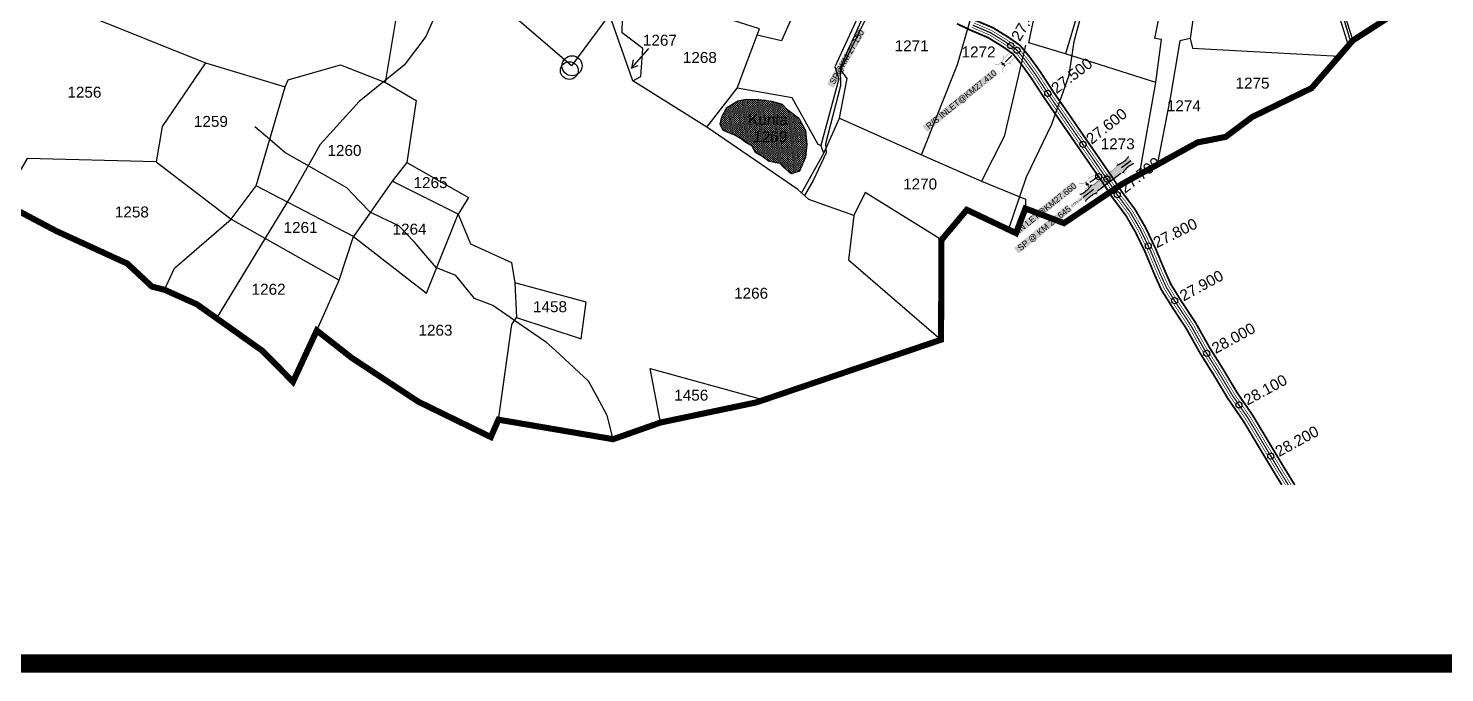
# Model space of a CAD drawing. Header units: inches. Extents: x 192867 to 224088, y 1602358 to 1617481.
# Drawn here: x 196068 to 198398, y 1604060 to 1605119 of the extents above; entities that cross this region are included whole.
import ezdxf
from ezdxf.enums import TextEntityAlignment as Align

# ---------------------------------------------------------------- set-up
doc = ezdxf.new("R2010")
doc.units = ezdxf.units.IN
doc.header["$LTSCALE"] = 15
doc.header["$MEASUREMENT"] = 0
doc.header["$PDMODE"] = 32
doc.header["$PDSIZE"] = 10
doc.linetypes.add('HIDDEN2', pattern=[0.1875, 0.125, -0.0625])
for name, color, linetype in [('BOUNDRY STONES', 240, 'Continuous'), ('CANAL1', 7, 'Continuous'), ('CSMark', 72, 'Continuous'), ('PLOTS', 7, 'Continuous'), ('PLOTS NO', 7, 'Continuous'), ('ROADS', 1, 'Continuous'), ('STREAMS', 4, 'Continuous'), ('STRUCTURE', 5, 'Continuous'), ('text2', 7, 'Continuous'), ('VILLAGE BOUNDRY', 5, 'Continuous'), ('wells', 7, 'Continuous')]:
    doc.layers.add(name, color=color, linetype=linetype)
doc.styles.get("Standard").update_dxf_attribs({"font": 'arial.ttf'})
doc.dimstyles.get("Standard").update_dxf_attribs({"dimtxt": 0.18, "dimasz": 0.18, "dimexe": 0.18, "dimexo": 0.0625, "dimgap": 0.09, "dimtad": 0, "dimtih": 1, "dimtoh": 1, "dimdec": 4, "dimzin": 0, "dimdsep": 46, "dimtxsty": 'Standard', "dimcen": 0.09, "dimadec": 0, "dimazin": 0, "dimtfac": 1, "dimtdec": 4, "dimtofl": 0, "dimtmove": 0, "dimatfit": 3, "dimfxl": 1, "dimtolj": 1, "dimtzin": 0, "dimarcsym": 0})

# ---------------------------------------------------------------- blocks, each defined once
blk = doc.blocks.new('SP')
at = {"layer": 'STRUCTURE'}
h = blk.add_hatch(dxfattribs=at)
h.set_pattern_fill('DASH', color=256, scale=8, style=0)
edge = h.paths.add_edge_path()
edge.add_spline(control_points=[(769825.7, 1706742.1), (769825.3, 1706741.8), (769823.8, 1706740.8), (769820.9, 1706740.3), (769817, 1706739.7), (769811.4, 1706738.9), (769804, 1706739.7), (769798.4, 1706741), (769795.6, 1706741.6)], knot_values=[0, 0, 0, 0, 1.613557, 5.24513, 8.624976, 13.470124, 22.190216, 30.746377, 30.746377, 30.746377, 30.746377], degree=3, periodic=0)
edge.add_line((769795.6, 1706741.6), (769792.6, 1706739.6))
edge.add_line((769792.6, 1706739.6), (769732.6, 1706739.6))
edge.add_line((769732.6, 1706739.6), (769729.6, 1706741.6))
edge.add_spline(control_points=[(769729.6, 1706741.6), (769726.9, 1706740.9), (769721.3, 1706739.5), (769713.9, 1706738.5), (769708.3, 1706739.1), (769704.4, 1706739.6), (769701.5, 1706740), (769700, 1706741), (769699.5, 1706741.3)], knot_values=[0, 0, 0, 0, 8.556161, 17.276253, 22.121402, 25.501247, 29.13282, 30.746377, 30.746377, 30.746377, 30.746377], degree=3, periodic=0)
edge.add_line((769699.5, 1706741.3), (769699.5, 1706722.1))
edge.add_spline(control_points=[(769699.5, 1706722.1), (769700, 1706722.4), (769701.4, 1706723.4), (769704.3, 1706724), (769708.2, 1706724.5), (769713.8, 1706725.3), (769721.2, 1706724.5), (769726.8, 1706723.3), (769729.6, 1706722.6)], knot_values=[0, 0, 0, 0, 1.613557, 5.24513, 8.624976, 13.470124, 22.190216, 30.746377, 30.746377, 30.746377, 30.746377], degree=3, periodic=0)
edge.add_line((769729.6, 1706722.6), (769732.6, 1706724.6))
edge.add_line((769732.6, 1706724.6), (769792.6, 1706724.6))
edge.add_line((769792.6, 1706724.6), (769795.6, 1706722.6))
edge.add_spline(control_points=[(769795.6, 1706722.6), (769798.4, 1706723.3), (769803.9, 1706724.8), (769811.3, 1706725.8), (769817, 1706725.1), (769820.9, 1706724.7), (769823.8, 1706724.2), (769825.2, 1706723.3), (769825.7, 1706723)], knot_values=[0, 0, 0, 0, 8.556161, 17.276253, 22.121402, 25.501247, 29.13282, 30.746377, 30.746377, 30.746377, 30.746377], degree=3, periodic=0)
edge.add_line((769825.7, 1706723), (769825.7, 1706742.1))
h.paths.add_polyline_path([(769764.2, 1706732.1, -1), (769761.1, 1706732.1, -1)], flags=0)
h.paths.add_polyline_path([(769761.1, 1706732.1, 1), (769764.2, 1706732.1, 1)], flags=16)
at = {"layer": 'STRUCTURE', "const_width": 0.628}
for points in [[(769726.6, 1706747.6), (769726.6, 1706743.6), (769732.6, 1706739.6), (769792.6, 1706739.6), (769798.6, 1706743.6), (769798.6, 1706747.6)], [(769726.6, 1706716.6), (769726.6, 1706720.6), (769732.6, 1706724.6), (769792.6, 1706724.6), (769798.6, 1706720.6), (769798.6, 1706716.6)]]:
    blk.add_lwpolyline(points, dxfattribs=at)
at = {"layer": 'STRUCTURE', "color": 3}
blk.add_lwpolyline([(769732.6, 1706724.6), (769792.6, 1706724.6)], dxfattribs=at)
blk.add_lwpolyline([(769732.6, 1706724.6), (769792.6, 1706724.6)], dxfattribs=at)
at = {"layer": 'STRUCTURE', "color": 0}
blk.add_circle((769762.6, 1706732.1), 1.55, dxfattribs=at)
at = {"layer": 'STRUCTURE'}
for points in [[(769699.5, 1706741.3), (769700.9, 1706740.5), (769704.4, 1706739.6), (769707.8, 1706739.2), (769712.6, 1706738.8), (769721.3, 1706739.7), (769729.6, 1706741.6)], [(769699.5, 1706722.1), (769700.9, 1706723), (769704.4, 1706724), (769707.7, 1706724.5), (769712.5, 1706725), (769721.2, 1706724.4), (769729.6, 1706722.6)], [(769825.7, 1706742.1), (769824.3, 1706741.3), (769820.8, 1706740.3), (769817.5, 1706739.8), (769812.7, 1706739.2), (769804, 1706739.9), (769795.6, 1706741.6)], [(769825.7, 1706723), (769824.3, 1706723.8), (769820.8, 1706724.7), (769817.4, 1706725.1), (769812.6, 1706725.5), (769803.9, 1706724.6), (769795.6, 1706722.6)]]:
    blk.add_spline(points, degree=3, dxfattribs=at)
at = {"layer": 'STRUCTURE', "color": 0}
blk.add_text('STREAM', height=5, dxfattribs=at).set_placement((769684.3, 1706732.1), align=Align.MIDDLE_CENTER)
for points in [[(769727.4, 1706732.1), (769700.8, 1706732.1)], [(769824.4, 1706732.1), (769800.5, 1706732.1)]]:
    blk.add_leader(points, dimstyle='Standard', override={"dimasz": 10, "dimgap": 0.09, "dimtad": 0}, dxfattribs=at)
blk = doc.blocks.new('OT')
at = {"layer": 'STRUCTURE', "color": 190}
for points, const_width in [([(769751.4, 1706595.8), (769729.4, 1706595.8)], 0.5), ([(769751.4, 1706579), (769729.4, 1706579)], 0.5), ([(769775.2, 1706601.8), (769775.2, 1706597.8), (769769.2, 1706593.8), (769761.8, 1706593.8), (769754.4, 1706593.8), (769748.4, 1706597.8), (769748.4, 1706601.8)], 0.5), ([(769748.4, 1706573), (769748.4, 1706577), (769754.4, 1706581), (769761.8, 1706581), (769761.8, 1706581), (769761.8, 1706581), (769769.2, 1706581), (769775.2, 1706577), (769775.2, 1706573)], 0.5), ([(769761.8, 1706593.8), (769761.8, 1706581)], 2.5)]:
    blk.add_lwpolyline(points, dxfattribs=dict(at, const_width=const_width))
at = {"layer": 'STRUCTURE', "color": 0}
blk.add_circle((769761.8, 1706587.4), 1.87, dxfattribs=at)
blk.add_leader([(769732.6, 1706587.4), (769753.8, 1706587.4)], dimstyle='Standard', override={"dimasz": 10, "dimgap": 0.09, "dimtad": 0}, dxfattribs=at)

msp = doc.modelspace()

# ---------------------------------------------------------------- hatches: boundary and pattern name
at = {"layer": 'wells'}
h = msp.add_hatch(dxfattribs=at)
h.set_pattern_fill('DASH', color=4, scale=13.03486, angle=-3.8081)
h.set_pattern_definition([(356.1918923, (144642.3619, 1605535.8904), (1.733974, 1.51754613), [1.62935756, -1.62935756])])
h.paths.add_polyline_path([(197234.8, 1604999.8), (197248.7, 1605002.5), (197269, 1605002.4), (197290.6, 1604999.7), (197307.8, 1604994.6), (197314.9, 1604986.7), (197335.5, 1604971.8), (197346.4, 1604951.5), (197348.3, 1604928.2), (197346.5, 1604907.6), (197336.3, 1604884.3), (197322.7, 1604880), (197310.2, 1604890.9), (197304.5, 1604897.1), (197286.6, 1604900.5), (197276, 1604907.8), (197264.2, 1604915.1), (197258.7, 1604925.3), (197248, 1604931.8), (197239.4, 1604938), (197228.9, 1604944), (197211, 1604951.5), (197206.1, 1604961.7), (197208.7, 1604973.6), (197217.1, 1604988.9)])

# ---------------------------------------------------------------- linework, layer by layer
at = {"layer": 'BOUNDRY STONES', "color": 1}
for centre, radius in [((196962.2, 1605057.6), 16.5), ((196957.8, 1605049.8), 14.6)]:
    msp.add_circle(centre, radius, dxfattribs=at)
at = {"layer": 'CANAL1', "color": 200, "const_width": 3}
for points in [[(197595.5, 1605126.8), (197617.7, 1605116.2), (197646.3, 1605104.1), (197669.9, 1605089.6), (197687.1, 1605077.6), (197700.8, 1605060.9), (197717.4, 1605037.8), (197738.4, 1605005.7), (197763.2, 1604969.8), (197784.9, 1604938.3), (197835, 1604865.8), (197850.6, 1604841.9), (197873.6, 1604811), (197889.4, 1604783.6), (197905.7, 1604749.8), (197920.9, 1604713.2), (197931.4, 1604689.9), (197949.7, 1604660.5), (197972.9, 1604625.3), (197995.4, 1604585.2), (198017.2, 1604550.4), (198040.9, 1604510.9), (198066.9, 1604473), (198117.3, 1604388.9), (198129.8, 1604368.7)], [(197625.1, 1605132.6), (197654.6, 1605120.2), (197679.8, 1605104.6), (197699.4, 1605090.9), (197715.1, 1605071.9), (197732.3, 1605048), (197753.3, 1605015.7), (197778, 1604980.1), (197799.7, 1604948.5), (197849.9, 1604875.9), (197865.4, 1604852.2), (197888.7, 1604820.9), (197905.4, 1604792), (197922.1, 1604757.1), (197937.4, 1604720.4), (197947.3, 1604698.4), (197964.8, 1604670.2), (197988.3, 1604634.6), (198010.9, 1604594.4), (198032.6, 1604559.8), (198056, 1604520.6), (198082.1, 1604482.7), (198132.7, 1604398.3), (198151, 1604368.7)]]:
    msp.add_lwpolyline(points, dxfattribs=at)
at = {"layer": 'CANAL1', "color": 5, "const_width": 1}
for points in [[(197619.8, 1605120.7), (197648.6, 1605108.6), (197672.6, 1605093.7), (197690.5, 1605081.3), (197704.8, 1605064), (197721.6, 1605040.7), (197742.5, 1605008.4), (197767.3, 1604972.7), (197789, 1604941.1), (197839.1, 1604868.6), (197854.7, 1604844.8), (197877.8, 1604813.7), (197893.9, 1604785.9), (197910.2, 1604751.8), (197925.4, 1604715.2), (197935.8, 1604692.2), (197953.9, 1604663.2), (197977.2, 1604627.9), (197999.7, 1604587.7), (198021.5, 1604553), (198045.1, 1604513.6), (198071.1, 1604475.7), (198121.6, 1604391.5), (198135.7, 1604368.7)], [(197619.8, 1605120.7), (197648.6, 1605108.6), (197672.6, 1605093.7), (197690.5, 1605081.3), (197704.8, 1605064), (197721.6, 1605040.7), (197742.5, 1605008.4), (197767.3, 1604972.7), (197789, 1604941.1), (197839.1, 1604868.6), (197854.7, 1604844.8), (197877.8, 1604813.7), (197893.9, 1604785.9), (197910.2, 1604751.8), (197925.4, 1604715.2), (197935.8, 1604692.2), (197953.9, 1604663.2), (197977.2, 1604627.9), (197999.7, 1604587.7), (198021.5, 1604553), (198045.1, 1604513.6), (198071.1, 1604475.7), (198121.6, 1604391.5), (198135.7, 1604368.7)], [(197623.1, 1605128), (197652.3, 1605115.7), (197677, 1605100.4), (197695.9, 1605087.2), (197711.1, 1605068.9), (197728.2, 1605045.2), (197749.2, 1605012.9), (197773.8, 1604977.2), (197795.6, 1604945.7), (197845.8, 1604873.1), (197861.3, 1604849.4), (197884.5, 1604818.1), (197900.9, 1604789.7), (197917.5, 1604755.1), (197932.8, 1604718.4), (197942.9, 1604696), (197960.6, 1604667.5), (197984.1, 1604632), (198006.6, 1604591.8), (198028.3, 1604557.2), (198051.8, 1604517.9), (198077.9, 1604480), (198128.5, 1604395.7), (198145.1, 1604368.7)], [(197623.1, 1605128), (197652.3, 1605115.7), (197677, 1605100.4), (197695.9, 1605087.2), (197711.1, 1605068.9), (197728.2, 1605045.2), (197749.2, 1605012.9), (197773.8, 1604977.2), (197795.6, 1604945.7), (197845.8, 1604873.1), (197861.3, 1604849.4), (197884.5, 1604818.1), (197900.9, 1604789.7), (197917.5, 1604755.1), (197932.8, 1604718.4), (197942.9, 1604696), (197960.6, 1604667.5), (197984.1, 1604632), (198006.6, 1604591.8), (198028.3, 1604557.2), (198051.8, 1604517.9), (198077.9, 1604480), (198128.5, 1604395.7), (198145.1, 1604368.7)]]:
    msp.add_lwpolyline(points, dxfattribs=at)
at = {"layer": 'CANAL1', "color": 1, "linetype": 'HIDDEN2', "ltscale": 4}
for const_width in [2, 1]:
    msp.add_lwpolyline([(197621.4, 1605124.4), (197650.4, 1605112.1), (197674.8, 1605097.1), (197693.2, 1605084.3), (197708, 1605066.4), (197724.9, 1605042.9), (197745.9, 1605010.7), (197770.6, 1604974.9), (197792.3, 1604943.4), (197802.7, 1604928.4), (197842.5, 1604870.8), (197858, 1604847.1), (197881.1, 1604815.9), (197897.4, 1604787.8), (197913.9, 1604753.4), (197929.1, 1604716.8), (197939.4, 1604694.1), (197957.3, 1604665.4), (197980.6, 1604630), (198003.1, 1604589.8), (198024.9, 1604555.1), (198048.5, 1604515.8), (198074.5, 1604477.9), (198125, 1604393.6), (198140.4, 1604368.7)], dxfattribs=dict(at, const_width=const_width))
at = {"layer": 'PLOTS'}
for points in [[(198041.1, 1606163), (198211.5, 1606200), (198296, 1606235.5), (198305.5, 1606235.8), (198305.7, 1606229.3), (198209.2, 1606191), (198011.3, 1606150.8), (198013.3, 1606141.1), (198027.7, 1606099), (198038.9, 1606045.1), (198060.6, 1605974.8), (198085.3, 1605895.1), (198125.3, 1605800.5), (198147.1, 1605749), (198154.3, 1605692.4), (198168, 1605586.4), (198175.5, 1605498.4), (198181.3, 1605408.1), (198206, 1605332.9), (198208, 1605238.5), (198212.1, 1605206.9), (198246.6, 1605099.3)], [(197879.7, 1605917.8), (197827.3, 1605912.9), (197799.2, 1605895.8), (197759.3, 1605877.2), (197747.1, 1605855.3), (197723, 1605752.7), (197673.3, 1605607.8), (197627.1, 1605492), (197591.8, 1605403.4), (197526.1, 1605301.3), (197509.2, 1605290.9), (197442.3, 1605158.9), (197394.3, 1605056), (197400.9, 1605036.2), (197371.7, 1604926.8), (197367.1, 1604928), (197324.1, 1605004.8), (197233.9, 1605020.6), (197270.5, 1605118.2), (197194.1, 1605142.5), (197217.3, 1605197.1), (197055.3, 1605238.9)], [(197376.5, 1604913.8), (197402.3, 1604971.4), (197414.6, 1605036.9), (197404.1, 1605051.1), (197457.1, 1605158.5), (197495.9, 1605237.1), (197519.1, 1605284.1), (197529, 1605284.4), (197585.9, 1605376.7), (197603.5, 1605405.1), (197646.6, 1605509.4), (197689.3, 1605620), (197723.5, 1605717.6), (197736, 1605753.4), (197754.3, 1605854.1), (197758.9, 1605858.4), (197827.3, 1605899.7), (197863.9, 1605906.7), (197878.2, 1605906.9)], [(198239.4, 1605091), (198201.3, 1605214.2), (198197.9, 1605255.8), (198191, 1605338.4), (198170.4, 1605412.9), (198165, 1605503.4)], [(197520.3, 1605434.2), (197501.2, 1605390.1), (197465.1, 1605398.2), (197435.7, 1605321.4), (197401.8, 1605329), (197358.7, 1605232.2), (197337, 1605167.5), (197306.5, 1605098.8), (197266.7, 1605108)], [(197834.7, 1605315.1), (197818.5, 1605247.4), (197794.2, 1605145.2), (197773.9, 1605077.4), (197713.8, 1605095.4), (197727.7, 1605163.1), (197701.6, 1605172.7), (197717.5, 1605215.8), (197648.5, 1605241.3), (197529, 1605284.4)], [(196065.2, 1605180.9), (196359.1, 1605062.4), (196490.6, 1605023.3), (196495.2, 1605034.6), (196581.4, 1605059.2), (196655.4, 1605030.1), (196681.5, 1605188.5), (196694, 1605249.9)], [(197537, 1604911), (197596.4, 1605060), (197648.5, 1605241.3)], [(197062, 1605032.8), (197075.4, 1605039.8), (197078.9, 1605086.3), (197044.6, 1605111.7), (197046.4, 1605188.1), (197038.3, 1605191.3), (197023.8, 1605142)], [(197570.1, 1604771.5), (197444.6, 1604849.4), (197425.6, 1604811.6), (197351.8, 1604837.6), (197333.6, 1604854.2), (197184.2, 1604956.6), (197062, 1605032.8), (197023.8, 1605142), (196961.3, 1605057.7), (196852.3, 1605151.3)], [(197922.6, 1605030.3), (197931.9, 1605101), (197921.1, 1605102.4), (197931.8, 1605156.9), (197986.1, 1605152.4), (197979.1, 1605102.6), (197961.9, 1605098.5), (197946.1, 1605004.2), (197924.7, 1604895)], [(197708, 1605091.4), (197673.2, 1604941.4), (197636, 1604868)], [(197979.1, 1605102.6), (197982.9, 1605086.5), (198224.1, 1605073.3)], [(197895.8, 1604879.1), (197922.6, 1605030.3), (197773.9, 1605077.4)], [(196359.1, 1605062.4), (196287.8, 1604958), (196277.9, 1604900), (196401.5, 1604805.5), (196579, 1604705.5), (196602.5, 1604777.2), (196723, 1604683.9), (196774.7, 1604813.9), (196666.2, 1604867.9)], [(196655.4, 1605030.1), (196705.7, 1605000.5), (196690.3, 1604898.4), (196666.2, 1604867.9), (196602.5, 1604777.2), (196442.8, 1604860.3), (196490.6, 1605023.3)], [(197184.2, 1604956.6), (197233.9, 1605020.6)], [(197402.3, 1604971.4), (197537, 1604911), (197636, 1604868), (197708.4, 1604838.3), (197708, 1604823.1)], [(197339.9, 1604848.4), (197376.5, 1604913.8), (197371.7, 1604926.8)], [(196277.9, 1604900), (196066.2, 1604905.2), (196024.4, 1604833.3)], [(196690.3, 1604898.4), (196791.9, 1604841.3), (196774.7, 1604813.9), (196795, 1604764.9), (196862.9, 1604734.3), (196868.2, 1604701), (196870.7, 1604644), (196977.5, 1604608.9), (196985.3, 1604668.9), (196868.2, 1604701)], [(196291.9, 1604689.4), (196308.2, 1604724.9), (196401.5, 1604805.5), (196442.8, 1604860.3)], [(197425.6, 1604811.6), (197417.2, 1604738.6), (197569.2, 1604607.3)], [(196542.4, 1604622.5), (196579, 1604705.5)], [(196841.2, 1604475.9), (196863.1, 1604632.6), (196870.7, 1604644)], [(197107.7, 1604471.2), (197091, 1604560.2), (197277.5, 1604508.3)]]:
    msp.add_lwpolyline(points, dxfattribs=at)
at = {"layer": 'PLOTS NO'}
for points in [[(197060.2, 1605053.8), (197088.7, 1605086)], [(197062.9, 1605067.2), (197060.2, 1605053.8), (197071, 1605058)]]:
    msp.add_lwpolyline(points, dxfattribs=at)
at = {"layer": 'ROADS', "color": 1}
for points in [[(198000.3, 1606158), (198020.8, 1606091.8), (198037.3, 1606018.7), (198066, 1605939.8), (198102.6, 1605839.4), (198139.2, 1605748.2), (198162.8, 1605606.4), (198171.6, 1605474.1), (198180.3, 1605395.6), (198197.9, 1605334.9), (198204.2, 1605230), (198222.2, 1605165), (198243.5, 1605095.7)], [(197680.4, 1604788.2), (197710, 1604875.1), (197751.4, 1604961.4), (197780.1, 1605042.2), (197788.2, 1605097.5), (197822.2, 1605223.9), (197852.2, 1605398.8), (197866.5, 1605530.9), (197881.6, 1605724.4), (197887.8, 1605892.5), (197887.3, 1605919.4)], [(197456.9, 1605174.7), (197417.5, 1605086.6), (197403, 1605054), (197403.8, 1605024.5), (197391, 1604975.8), (197378.9, 1604929.4), (197380.2, 1604914.7), (197359.1, 1604869.2), (197344.4, 1604844.3)]]:
    msp.add_lwpolyline(points, dxfattribs=at)
at = {"layer": 'ROADS'}
msp.add_lwpolyline([(196762.2, 1605198.6), (196721.8, 1605105.9), (196686.1, 1605058.9), (196612.1, 1604998.7), (196547.8, 1604928.2), (196504.4, 1604851.8), (196465, 1604787), (196377.3, 1604642.7)], dxfattribs=at)
at = {"layer": 'STREAMS', "color": 4}
msp.add_lwpolyline([(197234.8, 1604999.8), (197248.7, 1605002.5), (197269, 1605002.4), (197290.6, 1604999.7), (197307.8, 1604994.6), (197314.9, 1604986.7), (197335.5, 1604971.8), (197346.4, 1604951.5), (197348.3, 1604928.2), (197346.5, 1604907.6), (197336.3, 1604884.3), (197322.7, 1604880), (197310.2, 1604890.9), (197304.5, 1604897.1), (197286.6, 1604900.5), (197276, 1604907.8), (197264.2, 1604915.1), (197258.7, 1604925.3), (197248, 1604931.8), (197239.4, 1604938), (197228.9, 1604944), (197211, 1604951.5), (197206.1, 1604961.7), (197208.7, 1604973.6), (197217.1, 1604988.9), (197234.8, 1604999.8)], dxfattribs=at)
at = {"layer": 'STREAMS'}
msp.add_lwpolyline([(197029.8, 1604443.8), (197020.1, 1604482.8), (197003.4, 1604513.6), (196989.5, 1604539.3), (196934.4, 1604590.1), (196920.4, 1604602.9), (196889.1, 1604624.3), (196831.8, 1604663.5), (196802, 1604675.3), (196771.2, 1604712.8), (196739.5, 1604725.4), (196725.2, 1604741.9), (196702.9, 1604767.8), (196677.1, 1604794.6), (196649.3, 1604807.8), (196630.3, 1604816.8), (196612.8, 1604835), (196591.6, 1604857.1), (196553.5, 1604878.8), (196538.1, 1604887.7), (196490, 1604915.1), (196465.1, 1604936.3), (196440.3, 1604957.2)], dxfattribs=at)
at = {"layer": 'text2', "color": 5, "const_width": 30}
msp.add_lwpolyline([(195040, 1616646.3), (204931.9, 1616646.3), (204931.9, 1604075), (195040, 1604075)], close=True, dxfattribs=at)
at = {"layer": 'text2', "color": 3, "linetype": 'Continuous'}
for p in [(197683.9, 1605090.8), (197744.8, 1605012.3)]:
    msp.add_point(p, dxfattribs=at)
at = {"layer": 'text2', "color": 2, "linetype": 'Continuous'}
for p in [(197694.1, 1605083.2), (197802.7, 1604928.4), (197828.4, 1604875.3), (197842.1, 1604871.4), (197859, 1604845.7), (197910, 1604761.6), (197953.4, 1604671.5), (198006.1, 1604585), (198059.2, 1604500.2), (198111.6, 1604416)]:
    msp.add_point(p, dxfattribs=at)
at = {"layer": 'VILLAGE BOUNDRY', "color": 5, "linetype": 'HIDDEN2', "ltscale": 14, "const_width": 10}
msp.add_lwpolyline([(196024.4, 1604833.3), (196113.8, 1604786), (196230.7, 1604732.5), (196271.2, 1604694.6), (196291.9, 1604689.4), (196345.2, 1604665.5), (196453, 1604589), (196503.2, 1604538.2), (196542.4, 1604622.5), (196600.1, 1604577.3), (196709.8, 1604505.2), (196828.6, 1604447.3), (196841.2, 1604475.9), (197029.8, 1604443.8), (197107.7, 1604471.2), (197265.8, 1604504.4), (197569.2, 1604607.3), (197569.9, 1604771.3), (197611.6, 1604820.9), (197692.5, 1604782.5), (197708, 1604823.1), (197771.4, 1604798.9), (197866.9, 1604863.2), (197924.7, 1604895), (197991, 1604931.6), (198037.5, 1604940.8), (198080.9, 1604973.4), (198178.8, 1605021), (198246.6, 1605099.3), (198371.6, 1605179.7)], dxfattribs=at)

# ---------------------------------------------------------------- block references
at = {"layer": 'STRUCTURE', "color": 0}
for name, p, xscale, yscale, zscale, rotation in [('OT', (-264195, 2831484.7), 0.7, 0.7, 0.7, 224.9140762014686), ('SP', (541575.3, 147014.2), 0.7999999999999999, 0.7999999999999999, 0.7999999999999999, 37.5429936483027), ('OT', (-38060.5, 2893972), 0.7, 0.7, 0.7, 214.6467004591126)]:
    msp.add_blockref(name, p, dxfattribs=dict(at, xscale=xscale, yscale=yscale, zscale=zscale, rotation=rotation))

# ---------------------------------------------------------------- texts
at = {"layer": 'CSMark', "color": 1}
for s, rotation, p in [('27.400', 59.0045, (197691, 1605101.2, 96)), ('27.500', 37.5627, (197753.7, 1605018, 96)), ('27.600', 38.4331, (197811.2, 1604934.6, 96)), ('27.700', 38.4331, (197866.3, 1604854.1, 96)), ('27.800', 26.5036, (197919.9, 1604765.7, 96)), ('27.900', 28.6236, (197963.9, 1604678, 96)), ('28.000', 28.6236, (198016.4, 1604591.6, 96)), ('28.100', 28.6236, (198068.7, 1604506.6, 96)), ('28.200', 28.6236, (198120.8, 1604422.2, 96))]:
    msp.add_text(s, height=18, rotation=rotation, dxfattribs=at).set_placement(p, align=Align.MIDDLE_LEFT)
at = {"layer": 'PLOTS NO'}
for s, p in [('1267', (197078.8, 1605090.7)), ('1271', (197492.9, 1605081.5)), ('1272', (197603, 1605071.4)), ('1268', (197144.5, 1605062.3)), ('1256', (196132.1, 1605005.2)), ('1275', (198053.6, 1605020.1)), ('1274', (197940.7, 1604982.8)), ('1259', (196340.2, 1604957.2)), ('Kunta', (197251.7, 1604960.2)), ('1269', (197260.4, 1604931.9)), ('1260', (196559.9, 1604909.5)), ('1273', (197831.8, 1604920.3)), ('1265', (196701.5, 1604856.6)), ('1270', (197506.8, 1604854.3)), ('1258', (196210.2, 1604808.3)), ('1261', (196487.7, 1604782.8)), ('1264', (196667, 1604780.1)), ('1262', (196435.1, 1604681.3)), ('1266', (197228.8, 1604674.8)), ('1458', (196898, 1604652.6)), ('1263', (196709.6, 1604614)), ('1456', (197130.4, 1604507.2))]:
    msp.add_text(s, height=18, dxfattribs=at).set_placement(p)
at = {"layer": 'STRUCTURE', "color": 5, "char_height": 10, "attachment_point": 1, "bg_fill": 1, "box_fill_scale": 1.1, "bg_fill_color": 7, "bg_fill_true_color": 16777215, "bg_fill_transparency": 0}
for s, insert, width, rotation in [(' SP@KM 27.150', (197383.1, 1605027.6), 103.695, 60.4551), (' R/S INLET@KM27.410 ', (197540.1, 1604958.3), 147.938, 38.9735), ('IN LET@KM27.660', (197692.3, 1604789.9), 120.768, 38.9735), (' SP @ KM 27.645', (197690.6, 1604758), 111.567, 38.9735)]:
    msp.add_mtext(s, dxfattribs=dict(at, insert=insert, width=width, rotation=rotation))

doc.saveas('drawing.dxf')
